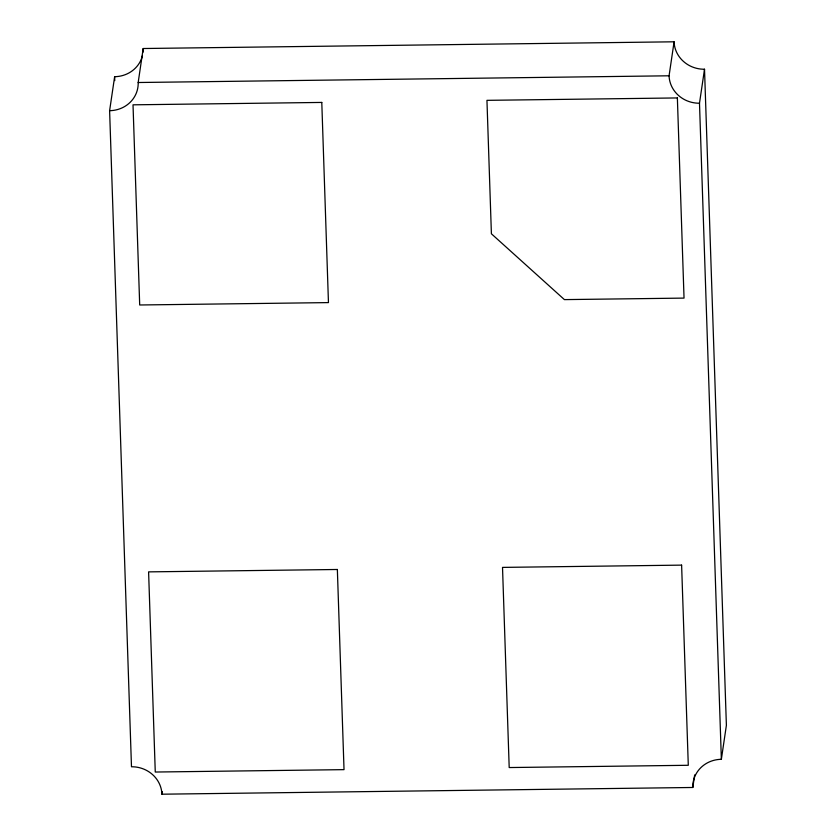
<?xml version="1.0" encoding="UTF-8"?>
<svg xmlns="http://www.w3.org/2000/svg" width="836" height="836" viewBox="0 0 836 836"><rect width="100%" height="100%" fill="white"/><g stroke="black" fill="none" stroke-linecap="round" stroke-linejoin="round"><path stroke-width="1.25" d="M109.61 110.686A29.542 27.766 8.4 0 0 138.18 82.513L143.196 48.519L674.088 41.8A29.542 27.766 8.4 0 0 704.518 69.231L726.39 725.314L721.363 759.307A29.542 27.766 8.4 0 0 692.804 787.481L161.912 794.2A29.542 27.766 8.4 0 0 131.482 766.769L109.61 110.686L114.636 76.693A29.542 27.766 8.4 0 0 142.434 55.73M161.912 794.2L162.278 791.682M721.363 759.307L699.492 103.215A29.542 27.766 8.4 0 1 669.072 75.794L674.088 41.8M699.492 103.215L704.518 69.231M692.804 787.481L694.664 774.888M138.18 82.513L669.072 75.794M114.636 76.693L114.762 80.611M143.196 48.519A29.542 27.766 8.4 0 1 143.071 52.156M321.787 102.431L133.018 104.824L139.696 304.983L328.454 302.601L321.787 102.431M677.369 97.937L486.949 100.341L491.401 233.787L564.415 299.612L684.036 298.097L677.369 97.937M337.357 569.483L148.599 571.876L155.266 772.036L344.024 769.642L337.357 569.483M681.612 565.126L502.52 567.393L509.197 767.552L688.289 765.285L681.612 565.126"/></g></svg>
